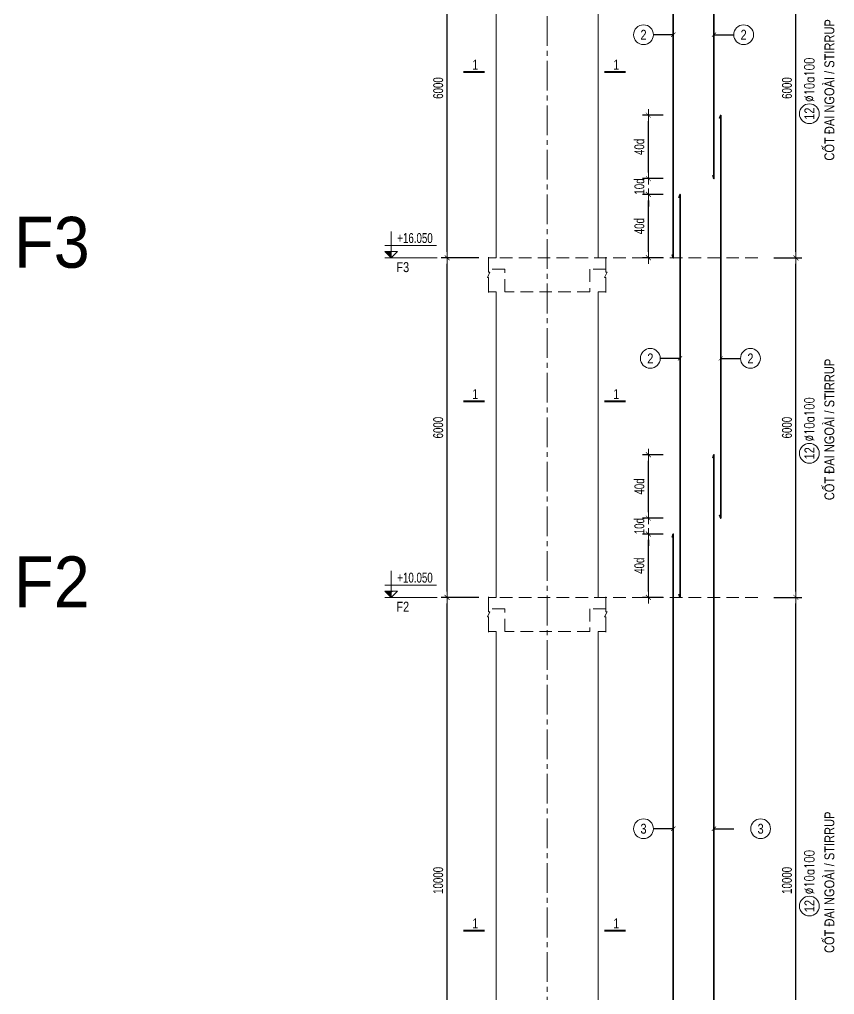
# Model space of a CAD drawing. Header units: millimetres. Extents: x 61878 to 380960, y -19809 to 191918.
# Drawn here: x 104189 to 118589, y 12615 to 29842 of the extents above; entities that cross this region are included whole.
import ezdxf
from ezdxf.enums import TextEntityAlignment as Align

# ---------------------------------------------------------------- set-up
doc = ezdxf.new("R2010")
doc.units = ezdxf.units.MM
doc.linetypes.add('CENTER2', pattern=[1.125, 0.75, -0.125, 0.125, -0.125])
doc.linetypes.add('HIDDEN2', pattern=[4.7625, 3.175, -1.5875])
doc.layers.get('0').update_dxf_attribs({"lineweight": 20})
doc.layers.get('Defpoints').update_dxf_attribs({"color": 151, "lineweight": 9})
for name, color, linetype, lineweight in [('kata_thep chu', 4, 'Continuous', 35), ('NDC_S_ANNO', 7, 'Continuous', 20), ('NDC_S_AXIS', 5, 'CENTER2', 13), ('NDC_S_BREAK-LINE', 1, 'Continuous', 15), ('NDC_S_CONTINUOUS', 3, 'Continuous', 20), ('NDC_S_DIM', 1, 'Continuous', 15), ('NDC_S_HIDDEN', 8, 'HIDDEN2', 13), ('NDC_S_LEADER', 1, 'Continuous', 15), ('NDC_S_SYMBOL', 1, 'Continuous', 15), ('NDC_S_TEXT SYMBOL', 7, 'Continuous', 20), ('NDC_S_THIN LINE', 8, 'Continuous', 9), ('NDC_S_VN TEXT', 7, 'Continuous', 20)]:
    doc.layers.add(name, color=color, linetype=linetype, lineweight=lineweight)
doc.styles.add('ARIAL', font='arial.ttf', dxfattribs={"width": 0.8})
doc.styles.add('DrawingTitle', font='FRADM.TTF', dxfattribs={"width": 0.95})
doc.styles.add('NDC_ANNO', font='', dxfattribs={"width": 0.8})
doc.styles.add('NDC_DIM', font='', dxfattribs={"width": 0.75})
doc.styles.add('NDC_EN TXT', font='romans.shx', dxfattribs={"width": 0.8})
doc.styles.add('NDC_VIE TXT', font='arial.ttf', dxfattribs={"width": 0.8})
doc.styles.get('NDC_ANNO').set_extended_font_data('Dotum')
doc.styles.get('NDC_DIM').set_extended_font_data('Dotum')
doc.dimstyles.new('NDC_dim_70', dxfattribs={"dimscale": 70, "dimtxt": 2.5, "dimasz": 1.5, "dimexe": 1.5, "dimexo": 2.5, "dimgap": 1, "dimtad": 1, "dimdec": 0, "dimzin": 0, "dimdsep": 46, "dimtxsty": 'NDC_DIM', "dimblk": 'DIMMARK', "dimcen": 0.09, "dimdle": 1.2, "dimclrd": 1, "dimclre": 1, "dimclrt": 3, "dimadec": 0, "dimazin": 0, "dimtfac": 1, "dimtdec": 0, "dimtix": 1, "dimtofl": 0, "dimtmove": 0, "dimatfit": 3, "dimfxl": 8, "dimfxlon": 1, "dimtolj": 1, "dimtzin": 0, "dimarcsym": 0})
doc.dimstyles.new('NDC_dim_75', dxfattribs={"dimscale": 75, "dimtxt": 2.5, "dimasz": 1.5, "dimexe": 1.5, "dimexo": 2.5, "dimgap": 1, "dimtad": 1, "dimdec": 0, "dimzin": 0, "dimdsep": 46, "dimtxsty": 'NDC_DIM', "dimblk": 'DIMMARK', "dimcen": 0.09, "dimdle": 1.2, "dimclrd": 1, "dimclre": 1, "dimclrt": 3, "dimadec": 0, "dimazin": 0, "dimtfac": 1, "dimtdec": 0, "dimtix": 1, "dimtofl": 0, "dimtmove": 0, "dimatfit": 3, "dimfxl": 8, "dimfxlon": 1, "dimtolj": 1, "dimtzin": 0, "dimarcsym": 0})

# ---------------------------------------------------------------- blocks, each defined once
blk = doc.blocks.new('DIMMARK')
at = {"layer": 'NDC_S_DIM', "color": 1}
blk.add_line((-1.5, 0), (1, 0), dxfattribs=at)
at = {"layer": 'NDC_S_DIM', "color": 2, "const_width": 0.1}
blk.add_lwpolyline([(-0.42, -0.42), (0.42, 0.42)], dxfattribs=at)
blk = doc.blocks.new('*D15')
at = {"layer": 'Defpoints', "color": 0, "transparency": 16777216}
for p in [(111745, 19631), (112613, 19631), (112546, 9631)]:
    blk.add_point(p, dxfattribs=at)
at = {"layer": 'NDC_S_DIM', "color": 1, "lineweight": -2, "transparency": 16777216}
for p, q in [((112305, 19631), (111640, 19631)), ((111745, 9736), (111745, 19526)), ((112305, 9631), (111640, 9631))]:
    blk.add_line(p, q, dxfattribs=at)
at = {"layer": 'NDC_S_DIM', "color": 1, "lineweight": -2, "transparency": 16777216, "xscale": 105, "yscale": 105, "zscale": 105}
for p, rotation in [((111745, 19631), 90), ((111745, 9631), 270)]:
    blk.add_blockref('DIMMARK', p, dxfattribs=dict(at, rotation=rotation))
at = {"layer": 'NDC_S_DIM', "color": 3, "transparency": 16777216, "insert": (111587, 14631), "char_height": 175, "attachment_point": 5, "rotation": 90, "style": 'NDC_DIM'}
blk.add_mtext('\\A1;10000', dxfattribs=at)
blk = doc.blocks.new('*D16')
at = {"layer": 'Defpoints', "color": 0, "transparency": 16777216}
for p in [(111745, 25631), (112613, 25631), (112613, 19631)]:
    blk.add_point(p, dxfattribs=at)
at = {"layer": 'NDC_S_DIM', "color": 1, "lineweight": -2, "transparency": 16777216}
for p, q in [((112305, 25631), (111640, 25631)), ((111745, 19736), (111745, 25526)), ((112305, 19631), (111640, 19631))]:
    blk.add_line(p, q, dxfattribs=at)
at = {"layer": 'NDC_S_DIM', "color": 1, "lineweight": -2, "transparency": 16777216, "xscale": 105, "yscale": 105, "zscale": 105}
for p, rotation in [((111745, 25631), 90), ((111745, 19631), 270)]:
    blk.add_blockref('DIMMARK', p, dxfattribs=dict(at, rotation=rotation))
at = {"layer": 'NDC_S_DIM', "color": 3, "transparency": 16777216, "insert": (111587, 22631), "char_height": 175, "attachment_point": 5, "rotation": 90, "style": 'NDC_DIM'}
blk.add_mtext('\\A1;6000', dxfattribs=at)
blk = doc.blocks.new('*D17')
at = {"layer": 'Defpoints', "color": 0, "transparency": 16777216}
for p in [(111745, 31631), (112663, 31631), (112613, 25631)]:
    blk.add_point(p, dxfattribs=at)
at = {"layer": 'NDC_S_DIM', "color": 1, "lineweight": -2, "transparency": 16777216}
for p, q in [((112305, 31631), (111640, 31631)), ((111745, 25736), (111745, 31526)), ((112305, 25631), (111640, 25631))]:
    blk.add_line(p, q, dxfattribs=at)
at = {"layer": 'NDC_S_DIM', "color": 1, "lineweight": -2, "transparency": 16777216, "xscale": 105, "yscale": 105, "zscale": 105}
for p, rotation in [((111745, 31631), 90), ((111745, 25631), 270)]:
    blk.add_blockref('DIMMARK', p, dxfattribs=dict(at, rotation=rotation))
at = {"layer": 'NDC_S_DIM', "color": 3, "transparency": 16777216, "insert": (111587, 28631), "char_height": 175, "attachment_point": 5, "rotation": 90, "style": 'NDC_DIM'}
blk.add_mtext('\\A1;6000', dxfattribs=at)
blk = doc.blocks.new('*U6')
at = {"layer": 'NDC_S_ANNO', "color": 0, "linetype": 'ByBlock', "lineweight": -2}
blk.add_line((-4.36, 0), (1, 0), dxfattribs=at)
at = {"layer": 'NDC_S_ANNO', "ltscale": 0.005, "const_width": 0.5}
blk.add_lwpolyline([(1, 0), (-4.36, 0)], dxfattribs=at)
at = {"layer": 'NDC_S_TEXT SYMBOL', "linetype": 'ByBlock', "lineweight": -2, "style": 'NDC_ANNO', "width": 0.8}
blk.add_attdef('DETAIL', text='', height=2.5, dxfattribs=at).set_placement((-0.64, 1.82), align=Align.MIDDLE_RIGHT)
blk = doc.blocks.new('*D173')
at = {"layer": 'Defpoints', "color": 0, "ltscale": 0.005, "transparency": 16777216}
for p in [(115301, 20751, 0), (115739, 20751), (115739, 19631)]:
    blk.add_point(p, dxfattribs=at)
at = {"layer": 'NDC_S_DIM', "color": 1, "lineweight": -2, "ltscale": 0.005, "transparency": 16777216}
for p, q in [((115564, 20751, 0), (115196, 20751, 0)), ((115301, 19736, 0), (115301, 20646, 0)), ((115564, 19631, 0), (115196, 19631, 0))]:
    blk.add_line(p, q, dxfattribs=at)
at = {"layer": 'NDC_S_DIM', "color": 1, "lineweight": -2, "ltscale": 0.005, "transparency": 16777216, "xscale": 105, "yscale": 105, "zscale": 105}
for p, rotation in [((115301, 20751, 0), 90), ((115301, 19631, 0), 270)]:
    blk.add_blockref('DIMMARK', p, dxfattribs=dict(at, rotation=rotation))
at = {"layer": 'NDC_S_DIM', "color": 3, "ltscale": 0.005, "transparency": 16777216, "insert": (115141, 20191, 0), "char_height": 175, "attachment_point": 5, "rotation": 90, "style": 'NDC_DIM'}
blk.add_mtext('\\A1;40d', dxfattribs=at)
blk = doc.blocks.new('*D174')
at = {"layer": 'Defpoints', "color": 0, "ltscale": 0.005, "transparency": 16777216}
for p in [(115301, 21031), (115739, 21031), (115739, 20751)]:
    blk.add_point(p, dxfattribs=at)
at = {"layer": 'NDC_S_DIM', "color": 1, "lineweight": -2, "ltscale": 0.005, "transparency": 16777216}
for p, q in [((115301, 21136), (115301, 21241)), ((115564, 21031), (115196, 21031)), ((115564, 20751), (115196, 20751)), ((115301, 20646), (115301, 20541))]:
    blk.add_line(p, q, dxfattribs=at)
at = {"layer": 'NDC_S_DIM', "color": 1, "lineweight": -2, "ltscale": 0.005, "transparency": 16777216, "xscale": 105, "yscale": 105, "zscale": 105}
for p, rotation in [((115301, 21031), 270), ((115301, 20751), 90)]:
    blk.add_blockref('DIMMARK', p, dxfattribs=dict(at, rotation=rotation))
at = {"layer": 'NDC_S_DIM', "color": 3, "ltscale": 0.005, "transparency": 16777216, "insert": (115141, 20891), "char_height": 175, "attachment_point": 5, "rotation": 90, "style": 'NDC_DIM'}
blk.add_mtext('\\A1;10d', dxfattribs=at)
blk = doc.blocks.new('*D175')
at = {"layer": 'Defpoints', "color": 0, "ltscale": 0.005, "transparency": 16777216}
for p in [(115301, 22151), (115739, 22151), (115739, 21031)]:
    blk.add_point(p, dxfattribs=at)
at = {"layer": 'NDC_S_DIM', "color": 1, "lineweight": -2, "ltscale": 0.005, "transparency": 16777216}
for p, q in [((115564, 22151), (115196, 22151)), ((115301, 21136), (115301, 22046)), ((115564, 21031), (115196, 21031))]:
    blk.add_line(p, q, dxfattribs=at)
at = {"layer": 'NDC_S_DIM', "color": 1, "lineweight": -2, "ltscale": 0.005, "transparency": 16777216, "xscale": 105, "yscale": 105, "zscale": 105}
for p, rotation in [((115301, 22151), 90), ((115301, 21031), 270)]:
    blk.add_blockref('DIMMARK', p, dxfattribs=dict(at, rotation=rotation))
at = {"layer": 'NDC_S_DIM', "color": 3, "ltscale": 0.005, "transparency": 16777216, "insert": (115141, 21591), "char_height": 175, "attachment_point": 5, "rotation": 90, "style": 'NDC_DIM'}
blk.add_mtext('\\A1;40d', dxfattribs=at)
blk = doc.blocks.new('*D176')
at = {"layer": 'Defpoints', "color": 0, "ltscale": 0.005, "transparency": 16777216}
for p in [(115301, 26751, 0), (115739, 26751), (115739, 25631)]:
    blk.add_point(p, dxfattribs=at)
at = {"layer": 'NDC_S_DIM', "color": 1, "lineweight": -2, "ltscale": 0.005, "transparency": 16777216}
for p, q in [((115564, 26751, 0), (115196, 26751, 0)), ((115301, 25736, 0), (115301, 26646, 0)), ((115564, 25631, 0), (115196, 25631, 0))]:
    blk.add_line(p, q, dxfattribs=at)
at = {"layer": 'NDC_S_DIM', "color": 1, "lineweight": -2, "ltscale": 0.005, "transparency": 16777216, "xscale": 105, "yscale": 105, "zscale": 105}
for p, rotation in [((115301, 26751, 0), 90), ((115301, 25631, 0), 270)]:
    blk.add_blockref('DIMMARK', p, dxfattribs=dict(at, rotation=rotation))
at = {"layer": 'NDC_S_DIM', "color": 3, "ltscale": 0.005, "transparency": 16777216, "insert": (115141, 26191, 0), "char_height": 175, "attachment_point": 5, "rotation": 90, "style": 'NDC_DIM'}
blk.add_mtext('\\A1;40d', dxfattribs=at)
blk = doc.blocks.new('*D177')
at = {"layer": 'Defpoints', "color": 0, "ltscale": 0.005, "transparency": 16777216}
for p in [(115301, 27031), (115739, 27031), (115739, 26751)]:
    blk.add_point(p, dxfattribs=at)
at = {"layer": 'NDC_S_DIM', "color": 1, "lineweight": -2, "ltscale": 0.005, "transparency": 16777216}
for p, q in [((115301, 27136), (115301, 27241)), ((115564, 27031), (115196, 27031)), ((115564, 26751), (115196, 26751)), ((115301, 26646), (115301, 26541))]:
    blk.add_line(p, q, dxfattribs=at)
at = {"layer": 'NDC_S_DIM', "color": 1, "lineweight": -2, "ltscale": 0.005, "transparency": 16777216, "xscale": 105, "yscale": 105, "zscale": 105}
for p, rotation in [((115301, 27031), 270), ((115301, 26751), 90)]:
    blk.add_blockref('DIMMARK', p, dxfattribs=dict(at, rotation=rotation))
at = {"layer": 'NDC_S_DIM', "color": 3, "ltscale": 0.005, "transparency": 16777216, "insert": (115141, 26891), "char_height": 175, "attachment_point": 5, "rotation": 90, "style": 'NDC_DIM'}
blk.add_mtext('\\A1;10d', dxfattribs=at)
blk = doc.blocks.new('*D178')
at = {"layer": 'Defpoints', "color": 0, "ltscale": 0.005, "transparency": 16777216}
for p in [(115301, 28151), (115739, 28151), (115739, 27031)]:
    blk.add_point(p, dxfattribs=at)
at = {"layer": 'NDC_S_DIM', "color": 1, "lineweight": -2, "ltscale": 0.005, "transparency": 16777216}
for p, q in [((115564, 28151), (115196, 28151)), ((115301, 27136), (115301, 28046)), ((115564, 27031), (115196, 27031))]:
    blk.add_line(p, q, dxfattribs=at)
at = {"layer": 'NDC_S_DIM', "color": 1, "lineweight": -2, "ltscale": 0.005, "transparency": 16777216, "xscale": 105, "yscale": 105, "zscale": 105}
for p, rotation in [((115301, 28151), 90), ((115301, 27031), 270)]:
    blk.add_blockref('DIMMARK', p, dxfattribs=dict(at, rotation=rotation))
at = {"layer": 'NDC_S_DIM', "color": 3, "ltscale": 0.005, "transparency": 16777216, "insert": (115141, 27591), "char_height": 175, "attachment_point": 5, "rotation": 90, "style": 'NDC_DIM'}
blk.add_mtext('\\A1;40d', dxfattribs=at)
blk = doc.blocks.new('*D239')
at = {"layer": 'Defpoints', "color": 0, "ltscale": 70, "transparency": 16777216}
for p in [(117344, 19631), (117906, 19631), (117344, 9631)]:
    blk.add_point(p, dxfattribs=at)
at = {"layer": 'NDC_S_DIM', "color": 1, "lineweight": -2, "ltscale": 70, "transparency": 16777216}
for p, q in [((117519, 19631), (118011, 19631)), ((117906, 9736), (117906, 19526)), ((117519, 9631), (118011, 9631))]:
    blk.add_line(p, q, dxfattribs=at)
at = {"layer": 'NDC_S_DIM', "color": 1, "lineweight": -2, "ltscale": 70, "transparency": 16777216, "xscale": 105, "yscale": 105, "zscale": 105}
for p, rotation in [((117906, 19631), 90), ((117906, 9631), 270)]:
    blk.add_blockref('DIMMARK', p, dxfattribs=dict(at, rotation=rotation))
at = {"layer": 'NDC_S_DIM', "color": 3, "ltscale": 70, "transparency": 16777216, "insert": (117749, 14631), "char_height": 175, "attachment_point": 5, "rotation": 90, "style": 'NDC_DIM'}
blk.add_mtext('\\A1;10000', dxfattribs=at)
blk = doc.blocks.new('*D240')
at = {"layer": 'Defpoints', "color": 0, "ltscale": 70, "transparency": 16777216}
for p in [(117344, 25631), (117906, 25631), (117344, 19631)]:
    blk.add_point(p, dxfattribs=at)
at = {"layer": 'NDC_S_DIM', "color": 1, "lineweight": -2, "ltscale": 70, "transparency": 16777216}
for p, q in [((117519, 25631), (118011, 25631)), ((117906, 19736), (117906, 25526)), ((117519, 19631), (118011, 19631))]:
    blk.add_line(p, q, dxfattribs=at)
at = {"layer": 'NDC_S_DIM', "color": 1, "lineweight": -2, "ltscale": 70, "transparency": 16777216, "xscale": 105, "yscale": 105, "zscale": 105}
for p, rotation in [((117906, 25631), 90), ((117906, 19631), 270)]:
    blk.add_blockref('DIMMARK', p, dxfattribs=dict(at, rotation=rotation))
at = {"layer": 'NDC_S_DIM', "color": 3, "ltscale": 70, "transparency": 16777216, "insert": (117749, 22631), "char_height": 175, "attachment_point": 5, "rotation": 90, "style": 'NDC_DIM'}
blk.add_mtext('\\A1;6000', dxfattribs=at)
blk = doc.blocks.new('*D241')
at = {"layer": 'Defpoints', "color": 0, "ltscale": 70, "transparency": 16777216}
for p in [(117344, 31631), (117906, 31631), (117344, 25631)]:
    blk.add_point(p, dxfattribs=at)
at = {"layer": 'NDC_S_DIM', "color": 1, "lineweight": -2, "ltscale": 70, "transparency": 16777216}
for p, q in [((117519, 31631), (118011, 31631)), ((117906, 25736), (117906, 31526)), ((117519, 25631), (118011, 25631))]:
    blk.add_line(p, q, dxfattribs=at)
at = {"layer": 'NDC_S_DIM', "color": 1, "lineweight": -2, "ltscale": 70, "transparency": 16777216, "xscale": 105, "yscale": 105, "zscale": 105}
for p, rotation in [((117906, 31631), 90), ((117906, 25631), 270)]:
    blk.add_blockref('DIMMARK', p, dxfattribs=dict(at, rotation=rotation))
at = {"layer": 'NDC_S_DIM', "color": 3, "ltscale": 70, "transparency": 16777216, "insert": (117749, 28631), "char_height": 175, "attachment_point": 5, "rotation": 90, "style": 'NDC_DIM'}
blk.add_mtext('\\A1;6000', dxfattribs=at)
blk = doc.blocks.new('*U236')
blk.add_circle((-2.5, 0), 2.5)
at = {"layer": 'NDC_S_VN TEXT', "color": 7, "style": 'ARIAL', "width": 0.8}
blk.add_attdef('SH2', text='', height=2.5, dxfattribs=at).set_placement((-2.5, 0), align=Align.MIDDLE)
at = {"layer": 'NDC_S_VN TEXT', "color": 3, "style": 'NDC_EN TXT', "width": 0.75}
blk.add_attdef('DKKC1', (0.5, -1.25), '', height=2.5, dxfattribs=at)
blk = doc.blocks.new('CD')
at = {"layer": 'NDC_S_ANNO'}
blk.add_hatch(color=3, dxfattribs=at).paths.add_polyline_path([(0, 160), (-161, 160), (0, 0)])
at = {"layer": 'NDC_S_ANNO', "ltscale": 50}
h = blk.add_hatch(dxfattribs=at)
h.set_pattern_fill('ANSI31', color=256, scale=140.6, style=0)
h.paths.add_polyline_path([(0, 160), (0, 0), (161, 160)])
for p, q in [((-159, 314), (1147, 314)), ((1156, 0), (-164, 0))]:
    blk.add_line(p, q, dxfattribs=at)
for points in [[(0, 669), (0, 0)], [(0, 0), (-161, 160), (0, 160)], [(0, 0), (161, 160), (0, 160)]]:
    blk.add_lwpolyline(points, dxfattribs=at)
at = {"layer": 'NDC_S_TEXT SYMBOL', "color": 3, "style": 'NDC_DIM', "width": 0.7}
blk.add_attdef('COT', (154, 375), '', height=250, dxfattribs=at)

msp = doc.modelspace()

# ---------------------------------------------------------------- linework, layer by layer
at = {"layer": 'kata_thep chu', "color": 4, "ltscale": 0.005}
for points in [[(116438.8, 27090.7), (116458.8, 27030.7), (116458.8, 34150.7), (116438.8, 34090.7)], [(115719, 25690.7), (115739, 25630.7), (115739, 32750.7), (115719, 32690.7)], [(116558.8, 21090.7), (116578.8, 21030.7), (116578.8, 28150.7), (116558.8, 28090.7)], [(115839, 19690.7), (115859, 19630.7), (115859, 26750.7), (115839, 26690.7)], [(116438.8, 11090.7), (116458.8, 11030.7), (116458.8, 22150.7), (116438.8, 22090.7)], [(115719, 9690.7), (115739, 9630.7), (115739, 20750.7), (115719, 20690.7)]]:
    msp.add_lwpolyline(points, dxfattribs=at)
at = {"layer": 'NDC_S_AXIS', "ltscale": 700}
msp.add_line((113513.1, -3699.8), (113513.1, 179341.9), dxfattribs=at)
at = {"layer": 'NDC_S_BREAK-LINE'}
for points in [[(112478.1, 25018.2), (112478.1, 25285.7), (112455.6, 25285.7), (112500.6, 25375.7), (112478.1, 25375.7), (112478.1, 25643.2)], [(114548.1, 25018.2), (114548.1, 25285.7), (114525.6, 25285.7), (114570.6, 25375.7), (114548.1, 25375.7), (114548.1, 25643.2)], [(112478.1, 19018.2), (112478.1, 19285.7), (112455.6, 19285.7), (112500.6, 19375.7), (112478.1, 19375.7), (112478.1, 19643.2)], [(114548.1, 19018.2), (114548.1, 19285.7), (114525.6, 19285.7), (114570.6, 19375.7), (114548.1, 19375.7), (114548.1, 19643.2)]]:
    msp.add_lwpolyline(points, dxfattribs=at)
at = {"layer": 'NDC_S_CONTINUOUS'}
for points in [[(112478.1, 25630.7), (112613.1, 25630.7), (112613.1, 31030.7), (112478.1, 31030.7)], [(114548.1, 25630.7), (114413.1, 25630.7), (114413.1, 31030.7), (114548.1, 31030.7)], [(112478.1, 19630.7), (112613.1, 19630.7), (112613.1, 25030.7), (112478.1, 25030.7)], [(114548.1, 19630.7), (114413.1, 19630.7), (114413.1, 25030.7), (114548.1, 25030.7)], [(112478.1, 9630.7), (112613.1, 9630.7), (112613.1, 19030.7), (112478.1, 19030.7)], [(114548.1, 9630.7), (114413.1, 9630.7), (114413.1, 19030.7), (114548.1, 19030.7)]]:
    msp.add_lwpolyline(points, dxfattribs=at)
at = {"layer": 'NDC_S_DIM'}
for centre in [(115214.5, 29573.5), (116983.3, 29573.5), (115334.5, 23854.8), (117103.3, 23854.8), (115214.5, 15543.8), (117283.3, 15543.8)]:
    msp.add_circle(centre, 175, dxfattribs=at)
at = {"layer": 'NDC_S_HIDDEN', "ltscale": 70}
for p, q in [((117234, 25630.7), (112478.1, 25630.7)), ((117234, 19630.7), (112478.1, 19630.7))]:
    msp.add_line(p, q, dxfattribs=at)
for points in [[(114548.1, 25430.7), (114263.1, 25430.7), (114263.1, 25030.7), (112763.1, 25030.7), (112763.1, 25430.7), (112478.1, 25430.7)], [(114548.1, 19430.7), (114263.1, 19430.7), (114263.1, 19030.7), (112763.1, 19030.7), (112763.1, 19430.7), (112478.1, 19430.7)]]:
    msp.add_lwpolyline(points, dxfattribs=at)

# ---------------------------------------------------------------- block references
at = {"layer": 'NDC_S_DIM'}
ref = msp.add_blockref('CD', (110756.4, 25630.7), dxfattribs=dict(at, xscale=0.7, yscale=0.7, zscale=0.7))
ref.add_attrib('COT', '+16.050', (110864.1, 25893), dxfattribs={"layer": '0', "color": 3, "height": 175, "style": 'NDC_DIM', "width": 0.75})
ref = msp.add_blockref('CD', (110756.4, 19630.7), dxfattribs=dict(at, xscale=0.7, yscale=0.7, zscale=0.7))
ref.add_attrib('COT', '+10.050', (110864.1, 19893), dxfattribs={"layer": '0', "color": 3, "height": 175, "style": 'NDC_DIM', "width": 0.75})
at = {"layer": 'NDC_S_SYMBOL', "xscale": 70, "yscale": 70, "zscale": 70}
for p in [(112336.5, 28916.3), (114827.7, 28916.3), (112336.5, 23095.7), (114827.7, 23095.7), (112336.5, 13744.7), (114827.7, 13744.7)]:
    msp.add_blockref('*U6', p, dxfattribs=at).add_auto_attribs({'DETAIL': '1'})
at = {"layer": 'NDC_S_THIN LINE', "xscale": 70, "yscale": 70, "zscale": 70, "rotation": 90}
for p in [(118144.5, 28352.4), (118144.5, 22352.4), (118144.5, 14352.4)]:
    msp.add_blockref('*U236', p, dxfattribs=at).add_auto_attribs({'SH2': '12', 'DKKC1': '%%c10a100'})

# ---------------------------------------------------------------- texts
at = {"color": 1, "char_height": 900, "width": 4481.166, "attachment_point": 1, "style": 'DrawingTitle'}
for s, insert in [('F3', (104095, 26355.9)), ('F2', (104095, 20355.9))]:
    msp.add_mtext(s, dxfattribs=dict(at, insert=insert))
at = {"layer": 'NDC_S_VN TEXT', "style": 'NDC_VIE TXT', "width": 0.8}
for p in [(118498.6, 27348.9), (118498.6, 21348.9), (118498.6, 13348.9)]:
    msp.add_text('CỐT ĐAI NGOÀI / STIRRUP', height=175, rotation=90, dxfattribs=at).set_placement(p, align=Align.MIDDLE_LEFT)
at = {"layer": 'NDC_S_VN TEXT', "color": 7, "style": 'ARIAL', "width": 0.8}
for s, p in [('2', (115214.5, 29573.5)), ('2', (116983.3, 29573.5)), ('2', (115334.5, 23854.8)), ('2', (117103.3, 23854.8)), ('3', (115214.5, 15543.8)), ('3', (117283.3, 15543.8))]:
    msp.add_text(s, height=175, dxfattribs=at).set_placement(p, align=Align.MIDDLE)
at = {"layer": 'NDC_S_VN TEXT', "style": 'NDC_VIE TXT', "width": 0.8}
for s, p in [('F3', (110845.9, 25466.6)), ('F2', (110845.9, 19466.6))]:
    msp.add_text(s, height=175, dxfattribs=at).set_placement(p, align=Align.MIDDLE_LEFT)

# ---------------------------------------------------------------- dimensions: what is measured, and where the dimension line sits
at = {"layer": 'NDC_S_DIM'}
for base, p1, p2, picture, middle in [((111744.6, 31630.7), (112613.1, 25630.7), (112663.1, 31630.7), '*D17', (111587, 28630.7)), ((111744.6, 25630.7), (112613.1, 19630.7), (112613.1, 25630.7), '*D16', (111587, 22630.7)), ((111744.6, 19630.7), (112545.6, 9630.7), (112613.1, 19630.7), '*D15', (111587, 14630.7))]:
    dim = msp.add_linear_dim(base=base, p1=p1, p2=p2, angle=90, dimstyle='NDC_dim_70', dxfattribs=at)
    dim.commit()
    dim.dimension.update_dxf_attribs({"geometry": picture, "text_midpoint": middle})
at = {"layer": 'NDC_S_DIM', "ltscale": 70}
for base, p1, p2, picture, middle in [((117906.3, 31630.7), (117344, 25630.7), (117344, 31630.7), '*D241', (117748.7, 28630.7)), ((117906.3, 25630.7), (117344, 19630.7), (117344, 25630.7), '*D240', (117748.7, 22630.7)), ((117906.3, 19630.7), (117344, 9630.7), (117344, 19630.7), '*D239', (117748.7, 14630.7))]:
    dim = msp.add_linear_dim(base=base, p1=p1, p2=p2, angle=90, dimstyle='NDC_dim_70', override={"dimtmove": 1}, dxfattribs=at)
    dim.commit()
    dim.dimension.update_dxf_attribs({"geometry": picture, "text_midpoint": middle})
at = {"layer": 'NDC_S_DIM', "ltscale": 0.005}
for base, p1, p2, text, picture, middle in [((115300.8, 28150.7), (115739, 27030.7), (115739, 28150.7), '40d', '*D178', (115141.4, 27590.7)), ((115300.8, 27030.7), (115739, 26750.7), (115739, 27030.7), '10d', '*D177', (115141.4, 26890.7)), ((115300.8, 26750.7, 0), (115739, 25630.7), (115739, 26750.7), '40d', '*D176', (115141.4, 26190.7, 0)), ((115300.8, 22150.7), (115739, 21030.7), (115739, 22150.7), '40d', '*D175', (115141.4, 21590.7)), ((115300.8, 21030.7), (115739, 20750.7), (115739, 21030.7), '10d', '*D174', (115141.4, 20890.7)), ((115300.8, 20750.7, 0), (115739, 19630.7), (115739, 20750.7), '40d', '*D173', (115141.4, 20190.7, 0))]:
    dim = msp.add_linear_dim(base=base, p1=p1, p2=p2, angle=90, text=text, dimstyle='NDC_dim_70', dxfattribs=at)
    dim.commit()
    dim.dimension.update_dxf_attribs({"geometry": picture, "text_midpoint": middle})

# ---------------------------------------------------------------- leaders
at = {"layer": 'NDC_S_LEADER', "ltscale": 0.005}
for points in [[(115739, 29573.5), (115389.5, 29573.5)], [(116458.8, 29573.5), (116808.3, 29573.5)], [(115859, 23854.8), (115509.5, 23854.8)], [(116578.8, 23854.8), (116928.3, 23854.8)], [(115739, 15543.8), (115389.5, 15543.8)], [(116458.8, 15543.8), (116808.3, 15543.8)]]:
    msp.add_leader(points, dimstyle='NDC_dim_75', override={"dimasz": 1, "dimldrblk": 'ARCHTICK'}, dxfattribs=at)

doc.saveas('drawing.dxf')
